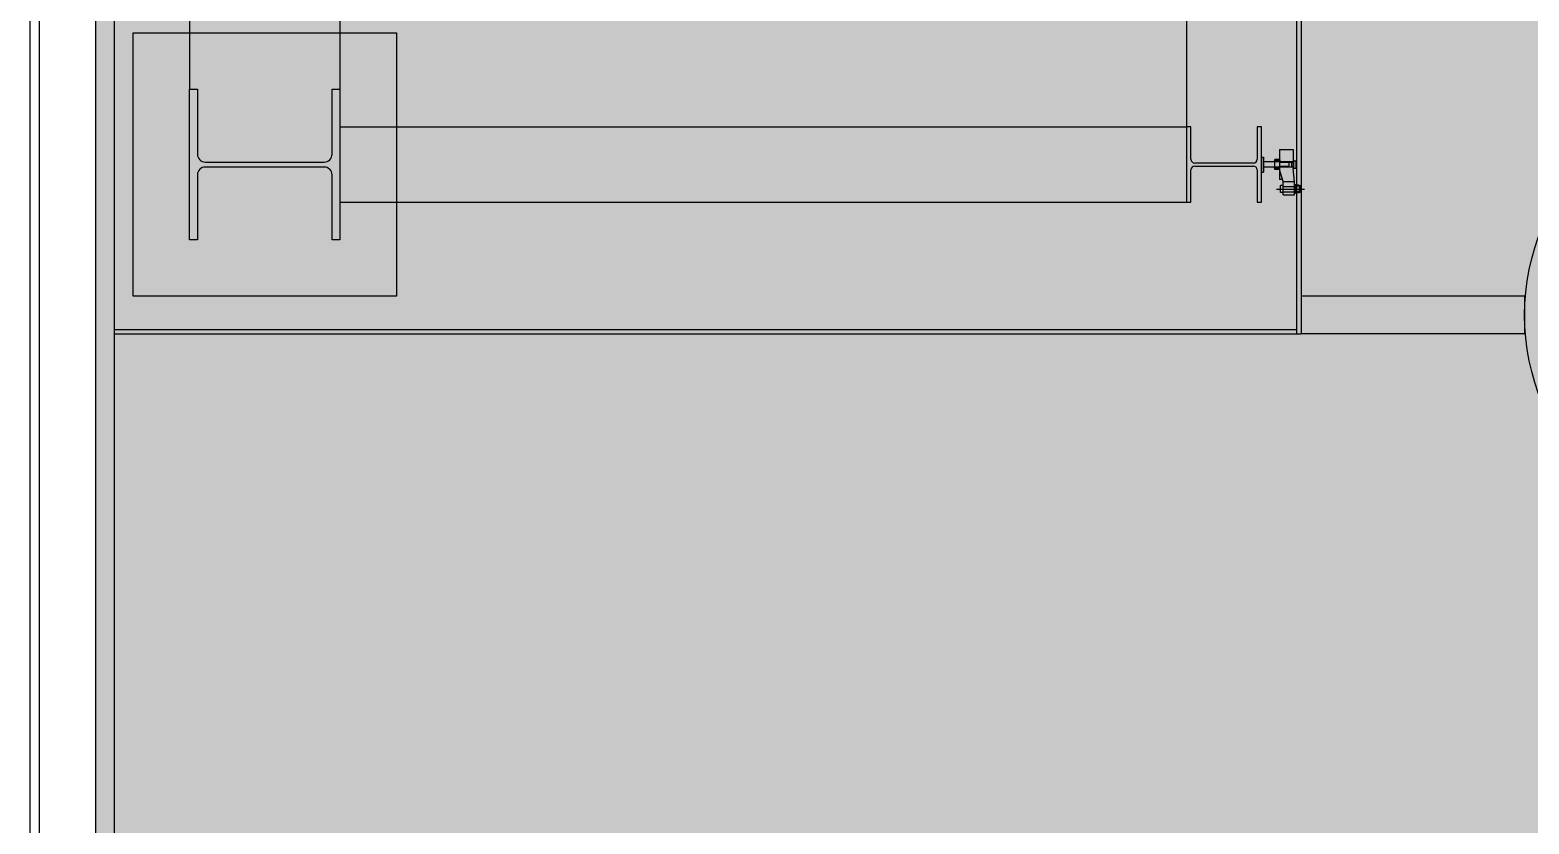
# Model space of a CAD drawing. Header units: millimetres. Extents: x 118559 to 211622, y 1329 to 63037.
# Drawn here: x 146556 to 150541, y 17342 to 19452 of the extents above; entities that cross this region are included whole.
import ezdxf

# ---------------------------------------------------------------- set-up
doc = ezdxf.new("R2010")
doc.units = ezdxf.units.MM
doc.header["$LTSCALE"] = 120
doc.layers.add('ARCH', color=9, linetype='Continuous')
doc.layers.add('공사제외', color=5, linetype='Continuous')

msp = doc.modelspace()

# ---------------------------------------------------------------- hatches: boundary and pattern name
at = {"layer": '공사제외', "linetype": 'Continuous'}
msp.add_hatch(color=253, dxfattribs=at).paths.add_polyline_path([(161618.8, 27040), (157330.1, 28562.8), (157311.6, 28694.2), (149935.1, 28694.2), (149935.1, 29394.2), (146730.1, 29394.2), (146730.1, 15782.9), (154687.7, 13368.2)])

# ---------------------------------------------------------------- linework, layer by layer
at = {"layer": 'ARCH', "color": 9}
for p, q in [((146980.1, 28744.2, 0), (146980.1, 19294.2, 0)), ((147380.1, 28744.2, 0), (147380.1, 19294.2, 0)), ((146556.1, 27944.1, 0), (146556.1, 15601.6, 0)), ((146580.1, 27944.1, 0), (146580.1, 15619.4, 0)), ((146780.1, 27944.1, 0), (146780.1, 15767.8, 0)), ((149923.1, 20269.2, 0), (149923.1, 18644.2, 0)), ((149935.1, 20269.2, 0), (149935.1, 18644.2, 0)), ((149630.1, 20209.2, 0), (149630.1, 19194.2, 0)), ((146830.1, 19444.2, 0), (147530.1, 19444.2, 0)), ((146830.1, 18744.2, 0), (146830.1, 19444.2, 0)), ((147530.1, 19444.2, 0), (147530.1, 18744.2, 0)), ((146980.1, 19294.2, 0), (147001.1, 19294.2, 0)), ((146980.1, 18894.2, 0), (146980.1, 19294.2, 0)), ((147001.1, 19294.2, 0), (147001.1, 19121.7, 0)), ((147359.1, 19121.7, 0), (147359.1, 19294.2, 0)), ((147359.1, 19294.2, 0), (147380.1, 19294.2, 0)), ((147380.1, 19294.2, 0), (147380.1, 18894.2, 0)), ((147380.1, 19194.2, 0), (149630.1, 19194.2, 0)), ((149642.1, 19194.2, 0), (149630.1, 19194.2, 0)), ((149630.1, 19194.2, 0), (149630.1, 18994.2, 0)), ((149642.1, 19108.2, 0), (149642.1, 19194.2, 0)), ((149830.1, 19194.2, 0), (149818.1, 19194.2, 0)), ((149818.1, 19194.2, 0), (149818.1, 19108.2, 0)), ((149830.1, 18994.2, 0), (149830.1, 19194.2, 0)), ((149877.6, 19134.1, 0), (149877.6, 19054.4, 0)), ((149877.6, 19134.1, 0), (149913.6, 19134.1, 0)), ((149913.6, 19134.1, 0), (149913.6, 19082.8, 0)), ((147022.1, 19100.7, 0), (147338.1, 19100.7, 0)), ((147338.1, 19087.7, 0), (147022.1, 19087.7, 0)), ((149808.1, 19098.2, 0), (149652.1, 19098.2, 0)), ((149652.1, 19090.2, 0), (149808.1, 19090.2, 0)), ((149830.1, 19114.2, 0), (149835.1, 19114.2, 0)), ((149830.1, 19114.2, 0), (149830.1, 19074.2, 0)), ((149835.1, 19114.2, 0), (149835.1, 19074.2, 0)), ((149913.6, 19101.2, 0), (149835.1, 19101.2, 0)), ((149835.1, 19101.2, 0), (149835.1, 19087.2, 0)), ((149913.6, 19087.2, 0), (149835.1, 19087.2, 0)), ((149865.3, 19080.7, 0), (149865.3, 19107.9, 0)), ((149877.6, 19107.9, 0), (149865.3, 19107.9, 0)), ((149877.6, 19105.6, 0), (149865.3, 19105.6, 0)), ((149877.6, 19103.1, 0), (149865.3, 19103.1, 0)), ((149865.3, 19087.1, 0), (149865.3, 19081.6, 0)), ((149877.6, 19103.1, 0), (149868.7, 19103.1, 0)), ((149878.6, 19106.9, 0), (149877.6, 19106.9, 0)), ((149877.6, 19106.9, 0), (149877.6, 19101.9, 0)), ((149878.6, 19101.9, 0), (149877.6, 19101.9, 0)), ((149903.6, 19099.3, 0), (149877.6, 19099.3, 0)), ((149903.6, 19089.3, 0), (149877.6, 19089.3, 0)), ((149878.6, 19106.9, 0), (149878.6, 19101.9, 0)), ((149903.6, 19088.2, 0), (149903.6, 19100.2, 0)), ((149903.6, 19100.2, 0), (149910.6, 19100.2, 0)), ((149903.6, 19088.2, 0), (149910.6, 19088.2, 0)), ((149910.6, 19088.2, 0), (149910.6, 19100.2, 0)), ((149910.6, 19099.3, 0), (149913.6, 19099.3, 0)), ((149910.6, 19089.2, 0), (149913.6, 19089.2, 0)), ((149913.6, 19105.7, 0), (149915.6, 19105.7, 0)), ((149915.6, 19082.8, 0), (149915.6, 19105.7, 0)), ((149915.6, 19104.2, 0), (149921.6, 19104.2, 0)), ((149921.6, 19084.2, 0), (149921.6, 19104.2, 0)), ((147001.1, 19066.7, 0), (147001.1, 18894.2, 0)), ((147359.1, 18894.2, 0), (147359.1, 19066.7, 0)), ((149642.1, 18994.2, 0), (149642.1, 19080.2, 0)), ((149818.1, 19080.2, 0), (149818.1, 18994.2, 0)), ((149830.1, 19074.2, 0), (149835.1, 19074.2, 0)), ((149877.6, 19085.6, 0), (149865.3, 19085.6, 0)), ((149877.6, 19083.1, 0), (149865.3, 19083.1, 0)), ((149877.6, 19080.7, 0), (149865.3, 19080.7, 0)), ((149885.9, 19054.4, 0), (149877.5, 19054.4, 0)), ((149878.6, 19086.9, 0), (149877.6, 19086.9, 0)), ((149878.6, 19081.9, 0), (149877.6, 19081.9, 0)), ((149887.6, 19049.2, 0), (149877.6, 19080.7, 0)), ((149878.6, 19081.9, 0), (149878.6, 19086.9, 0)), ((149887.6, 19014.2, 0), (149887.6, 19049.2, 0)), ((149887.6, 19049.2, 0), (149917.6, 19049.2, 0)), ((149917.6, 19049.2, 0), (149913.6, 19082.8, 0)), ((149915.6, 19082.8, 0), (149913.6, 19082.8, 0)), ((149915.6, 19084.3, 0), (149921.6, 19084.3, 0)), ((149917.6, 19014.2, 0), (149917.6, 19049.2, 0)), ((149869.2, 19029.2, 0), (149944, 19029.2, 0)), ((149879.9, 19020.2, 0), (149879.9, 19038.2, 0)), ((149887.6, 19038.2, 0), (149879.9, 19038.2, 0)), ((149887.6, 19020.2, 0), (149879.9, 19020.2, 0)), ((149887.6, 19020.2, 0), (149887.6, 19038.2, 0)), ((149887.6, 19036.2, 0), (149917.6, 19036.2, 0)), ((149887.6, 19022.2, 0), (149917.6, 19022.2, 0)), ((149887.6, 19014.2, 0), (149917.6, 19014.2, 0)), ((149887.6, 19014.2, 0), (149917.6, 19014.2, 0)), ((149920.6, 19040.2, 0), (149918, 19040.2, 0)), ((149920.6, 19035.2, 0), (149918, 19035.2, 0)), ((149920.6, 19023.2, 0), (149918, 19023.2, 0)), ((149920.6, 19018.2, 0), (149918, 19018.2, 0)), ((149921.1, 19040.2, 0), (149921.1, 19018.2, 0)), ((149923.1, 19040.2, 0), (149921.1, 19040.2, 0)), ((149921.1, 19018.2, 0), (149923.1, 19018.2, 0)), ((149923.1, 19018.2, 0), (149923.1, 19040.2, 0)), ((149929.4, 19039.3, 0), (149923.1, 19039.3, 0)), ((149929.4, 19039.3, 0), (149923.1, 19039.3, 0)), ((149929.4, 19036.8, 0), (149923.1, 19036.8, 0)), ((149929.4, 19021.8, 0), (149923.1, 19021.8, 0)), ((149929.4, 19019.3, 0), (149923.1, 19019.3, 0)), ((149929.4, 19039.3, 0), (149929.4, 19036.8, 0)), ((149929.4, 19036.8, 0), (149932.3, 19037.6, 0)), ((149929.4, 19036.8, 0), (149929.4, 19021.8, 0)), ((149929.4, 19021.8, 0), (149932.3, 19021, 0)), ((149929.4, 19019.3, 0), (149929.4, 19021.8, 0)), ((149930.4, 19037.1, 0), (149930.4, 19021.5, 0)), ((149933.4, 19036.6, 0), (149933.4, 19021.9, 0)), ((147380.1, 18994.2, 0), (149630.1, 18994.2, 0)), ((149630.1, 18994.2, 0), (149642.1, 18994.2, 0)), ((149818.1, 18994.2, 0), (149830.1, 18994.2, 0)), ((147001.1, 18894.2, 0), (146980.1, 18894.2, 0)), ((147380.1, 18894.2, 0), (147359.1, 18894.2, 0)), ((147530.1, 18744.2, 0), (146830.1, 18744.2, 0)), ((150529, 18744.2, 0), (149935.1, 18744.2, 0)), ((150529, 18744.2, 0), (149935.1, 18744.2, 0)), ((150529, 18744.2, 0), (150529, 18644.2, 0)), ((146780.1, 18656.2, 0), (149923.1, 18656.2, 0)), ((146780.1, 18644.2, 0), (149935.1, 18644.2, 0)), ((150529, 18644.2, 0), (149935.1, 18644.2, 0)), ((150529, 18644.2, 0), (149935.1, 18644.2, 0))]:
    msp.add_line(p, q, dxfattribs=at)
msp.add_circle((151129.5, 18694.2, 0), 600.5, dxfattribs=at)
for centre, radius, start, end in [((147022.1, 19121.7, 0), 21, 180, 270), ((147022.1, 19066.7, 0), 21, 90, 180), ((147338.1, 19121.7, 0), 21, 270, 0), ((147338.1, 19066.7, 0), 21, 0, 90), ((149652.1, 19108.2, 0), 10, 180, 270), ((149652.1, 19080.2, 0), 10, 90, 180), ((149808.1, 19108.2, 0), 10, 270, 0), ((149808.1, 19080.2, 0), 10, 0, 90), ((149866.9, 19104.4, 0), 3.16, 119.6168, 240.3832), ((149866.9, 19084.4, 0), 3.16, 119.6168, 240.3832), ((149924.5, 19020.7, 0), 6.96, 159.2704, 201.3681), ((149924.5, 19037.7, 0), 6.96, 158.9508, 201.0492), ((149959, 19029.2, 0), 41.4, 171.6762, 188.3238), ((149914.1, 19037.7, 0), 6.96, 338.9508, 21.0492), ((149879.6, 19029.2, 0), 41.4, 351.651, 8.2985), ((149914.1, 19020.7, 0), 6.96, 338.6319, 20.7296), ((149932.4, 19036.6, 0), 1, 0, 98.1301), ((149932.4, 19021.9, 0), 1, 261.8699, 0)]:
    msp.add_arc(centre, radius, start, end, dxfattribs=at)
at = {"layer": '공사제외', "linetype": 'Continuous', "elevation": 0}
msp.add_lwpolyline([(146730.1, 15782.9), (154687.7, 13368.2), (161618.8, 27040), (157330.1, 28562.8), (157311.6, 28694.2), (149935.1, 28694.2), (149935.1, 29394.2), (146730.1, 29394.2), (146730.1, 15782.9)], dxfattribs=at)

doc.saveas('drawing.dxf')
